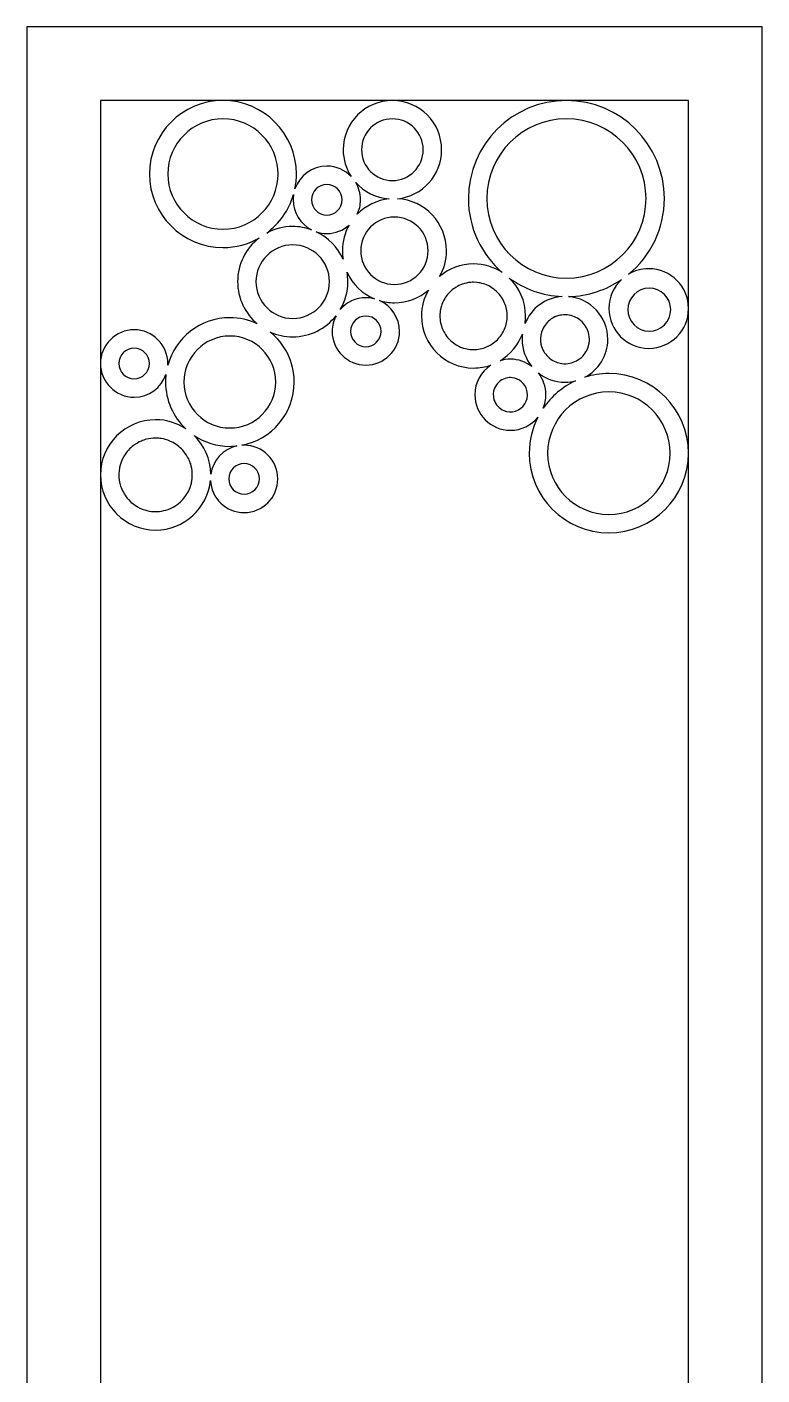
# Model space of a CAD drawing. Header units: centimetres. Extents: x 2 to 12.7, y 0.2 to 9.5.
# Drawn here: x 7.432 to 9.966, y 4.855 to 9.5 of the extents above; entities that cross this region are included whole.
import ezdxf

# ---------------------------------------------------------------- set-up
doc = ezdxf.new("R2010")
doc.units = ezdxf.units.CM
doc.header["$MEASUREMENT"] = 0
doc.layers.add('layer 1', color=7, linetype='Continuous')

msp = doc.modelspace()

# ---------------------------------------------------------------- linework, layer by layer
at = {"layer": 'layer 1', "color": 250}
for points, knots in [([(7.43165, 9.5), (7.43165, 9.5), (9.96554, 9.5), (9.96554, 9.5), (9.96554, 9.5), (9.96554, 9.5), (9.96554, 0.2091), (9.96554, 0.2091), (9.96554, 0.2091), (9.96554, 0.2091), (7.43165, 0.2091), (7.43165, 0.2091), (7.43165, 0.2091), (7.43165, 0.2091), (7.43165, 9.5), (7.43165, 9.5)], [0, 0, 0, 0, 0.2, 0.2, 0.2, 0.2, 0.4, 0.4, 0.4, 0.4, 0.6, 0.6, 0.6, 0.6, 1, 1, 1, 1]), ([(7.68504, 9.24661), (7.68504, 9.24661), (7.68504, 9.24661), (7.68504, 9.24661), (7.68504, 9.24661), (7.68504, 9.24661), (9.71215, 9.24661), (9.71215, 9.24661), (9.71215, 9.24661), (9.71215, 9.24661), (9.71215, 0.46248), (9.71215, 0.46248), (9.71215, 0.46248), (9.71215, 0.46248), (7.68504, 0.46248), (7.68504, 0.46248), (7.68504, 0.46248), (7.68504, 0.46248), (7.68504, 9.24661), (7.68504, 9.24661)], [0, 0, 0, 0, 0.1666667, 0.1666667, 0.1666667, 0.1666667, 0.3333333, 0.3333333, 0.3333333, 0.3333333, 0.5, 0.5, 0.5, 0.5, 0.6666667, 0.6666667, 0.6666667, 0.6666667, 1, 1, 1, 1]), ([(9.19264, 8.15503), (9.19264, 8.15503), (9.19264, 8.15503), (9.19264, 8.15503), (9.19264, 8.15503), (9.17015, 8.12767), (9.13606, 8.11017), (9.09803, 8.11017), (9.09803, 8.11017), (9.03057, 8.11017), (8.97555, 8.16519), (8.97555, 8.23263), (8.97555, 8.23263), (8.97555, 8.27523), (8.9975, 8.31286), (9.03065, 8.33482), (9.03065, 8.33482), (9.012, 8.32822), (8.99195, 8.32462), (8.97108, 8.32462), (8.97108, 8.32462), (8.87223, 8.32462), (8.7916, 8.40525), (8.7916, 8.5041), (8.7916, 8.5041), (8.7916, 8.53638), (8.8002, 8.56672), (8.81522, 8.59293), (8.81522, 8.59293), (8.78377, 8.56586), (8.74291, 8.54946), (8.69833, 8.54946), (8.69833, 8.54946), (8.68065, 8.54946), (8.66354, 8.55205), (8.64737, 8.55686), (8.64737, 8.55686), (8.68775, 8.53863), (8.71595, 8.49798), (8.71595, 8.45094), (8.71595, 8.45094), (8.71595, 8.38697), (8.66378, 8.3348), (8.59981, 8.3348), (8.59981, 8.3348), (8.53585, 8.3348), (8.48368, 8.38697), (8.48368, 8.45094), (8.48368, 8.45094), (8.48368, 8.47043), (8.48853, 8.48882), (8.49708, 8.50498), (8.49708, 8.50498), (8.46223, 8.46075), (8.40821, 8.43227), (8.34775, 8.43227), (8.34775, 8.43227), (8.32019, 8.43227), (8.29397, 8.43819), (8.2703, 8.44882), (8.2703, 8.44882), (8.32057, 8.40812), (8.3528, 8.34595), (8.3528, 8.27649), (8.3528, 8.27649), (8.3528, 8.16836), (8.2747, 8.07789), (8.17203, 8.05859), (8.17203, 8.05859), (8.17473, 8.05878), (8.17744, 8.05888), (8.18018, 8.05888), (8.18018, 8.05888), (8.24415, 8.05888), (8.29632, 8.00671), (8.29632, 7.94275), (8.29632, 7.94275), (8.29632, 7.87878), (8.24415, 7.82661), (8.18018, 7.82661), (8.18018, 7.82661), (8.11797, 7.82661), (8.06693, 7.87596), (8.06418, 7.9375), (8.06418, 7.9375), (8.05458, 7.84169), (7.97334, 7.76646), (7.87508, 7.76646), (7.87508, 7.76646), (7.77041, 7.76646), (7.68504, 7.85182), (7.68504, 7.9565), (7.68504, 7.9565), (7.68504, 8.06117), (7.77041, 8.14654), (7.87508, 8.14654), (7.87508, 8.14654), (7.91331, 8.14654), (7.94896, 8.13514), (7.97883, 8.11558), (7.97883, 8.11558), (7.9361, 8.15603), (7.90937, 8.21323), (7.90937, 8.27649), (7.90937, 8.27649), (7.90937, 8.28519), (7.9099, 8.29376), (7.91088, 8.30222), (7.91088, 8.30222), (7.89506, 8.25684), (7.85182, 8.22413), (7.80117, 8.22413), (7.80117, 8.22413), (7.73721, 8.22413), (7.68504, 8.2763), (7.68504, 8.34027), (7.68504, 8.34027), (7.68504, 8.40423), (7.73721, 8.4564), (7.80117, 8.4564), (7.80117, 8.4564), (7.86514, 8.4564), (7.91731, 8.40423), (7.91731, 8.34027), (7.91731, 8.34027), (7.91731, 8.3384), (7.91726, 8.33656), (7.91717, 8.33472), (7.91717, 8.33472), (7.94285, 8.42874), (8.02911, 8.4982), (8.13109, 8.4982), (8.13109, 8.4982), (8.16482, 8.4982), (8.19682, 8.49058), (8.2255, 8.47702), (8.2255, 8.47702), (8.18409, 8.51192), (8.1577, 8.56413), (8.1577, 8.62231), (8.1577, 8.62231), (8.1577, 8.68328), (8.18668, 8.7377), (8.23157, 8.77252), (8.23157, 8.77252), (8.19482, 8.75173), (8.15243, 8.73983), (8.10734, 8.73983), (8.10734, 8.73983), (7.96779, 8.73983), (7.85396, 8.85366), (7.85396, 8.99323), (7.85396, 8.99323), (7.85396, 9.13278), (7.96779, 9.24661), (8.10734, 9.24661), (8.10734, 9.24661), (8.24692, 9.24661), (8.36074, 9.13278), (8.36074, 8.99323), (8.36074, 8.99323), (8.36074, 8.97568), (8.35893, 8.95853), (8.35551, 8.94197), (8.35551, 8.94197), (8.37121, 8.98755), (8.41456, 9.02047), (8.46536, 9.02047), (8.46536, 9.02047), (8.4981, 9.02047), (8.52775, 9.00679), (8.5489, 8.98486), (8.5489, 8.98486), (8.53168, 9.0114), (8.52166, 9.04302), (8.52166, 9.07689), (8.52166, 9.07689), (8.52166, 9.17037), (8.59791, 9.24661), (8.69138, 9.24661), (8.69138, 9.24661), (8.78486, 9.24661), (8.8611, 9.17037), (8.8611, 9.07689), (8.8611, 9.07689), (8.8611, 8.98939), (8.79431, 8.91701), (8.70911, 8.90809), (8.70911, 8.90809), (8.80298, 8.90249), (8.87781, 8.82418), (8.87781, 8.72895), (8.87781, 8.72895), (8.87781, 8.69667), (8.86922, 8.66634), (8.8542, 8.64012), (8.8542, 8.64012), (8.88564, 8.66718), (8.92651, 8.68359), (8.97108, 8.68359), (8.97108, 8.68359), (9.00748, 8.68359), (9.0414, 8.67264), (9.06974, 8.6539), (9.06974, 8.6539), (8.99846, 8.71592), (8.95327, 8.80723), (8.95327, 8.90876), (8.95327, 8.90876), (8.95327, 9.09484), (9.10503, 9.24661), (9.29112, 9.24661), (9.29112, 9.24661), (9.47721, 9.24661), (9.62897, 9.09484), (9.62897, 8.90876), (9.62897, 8.90876), (9.62897, 8.80401), (9.58088, 8.71013), (9.50563, 8.64808), (9.50563, 8.64808), (9.52599, 8.66004), (9.54966, 8.66692), (9.57489, 8.66692), (9.57489, 8.66692), (9.65049, 8.66692), (9.71215, 8.60526), (9.71215, 8.52967), (9.71215, 8.52967), (9.71215, 8.45407), (9.65049, 8.39242), (9.57489, 8.39242), (9.57489, 8.39242), (9.4993, 8.39242), (9.43765, 8.45407), (9.43765, 8.52967), (9.43765, 8.52967), (9.43765, 8.56893), (9.45427, 8.60442), (9.48084, 8.62947), (9.48084, 8.62947), (9.42864, 8.59386), (9.36601, 8.57248), (9.29862, 8.571), (9.29862, 8.571), (9.37421, 8.56461), (9.43391, 8.50091), (9.43391, 8.42372), (9.43391, 8.42372), (9.43391, 8.36711), (9.4018, 8.31777), (9.35486, 8.29296), (9.35486, 8.29296), (9.38097, 8.30124), (9.40874, 8.30572), (9.43752, 8.30572), (9.43752, 8.30572), (9.58872, 8.30572), (9.71203, 8.18242), (9.71203, 8.03122), (9.71203, 8.03122), (9.71203, 7.88003), (9.58872, 7.75672), (9.43752, 7.75672), (9.43752, 7.75672), (9.28633, 7.75672), (9.16302, 7.88003), (9.16302, 8.03122), (9.16302, 8.03122), (9.16302, 8.07572), (9.17371, 8.11779), (9.19264, 8.15503)], [0, 0, 0, 0, 0.0144928, 0.0144928, 0.0144928, 0.0144928, 0.0289855, 0.0289855, 0.0289855, 0.0289855, 0.0434783, 0.0434783, 0.0434783, 0.0434783, 0.057971, 0.057971, 0.057971, 0.057971, 0.0724638, 0.0724638, 0.0724638, 0.0724638, 0.0869565, 0.0869565, 0.0869565, 0.0869565, 0.1014493, 0.1014493, 0.1014493, 0.1014493, 0.115942, 0.115942, 0.115942, 0.115942, 0.1304348, 0.1304348, 0.1304348, 0.1304348, 0.1449275, 0.1449275, 0.1449275, 0.1449275, 0.1594203, 0.1594203, 0.1594203, 0.1594203, 0.173913, 0.173913, 0.173913, 0.173913, 0.1884058, 0.1884058, 0.1884058, 0.1884058, 0.2028986, 0.2028986, 0.2028986, 0.2028986, 0.2173913, 0.2173913, 0.2173913, 0.2173913, 0.2318841, 0.2318841, 0.2318841, 0.2318841, 0.2463768, 0.2463768, 0.2463768, 0.2463768, 0.2608696, 0.2608696, 0.2608696, 0.2608696, 0.2753623, 0.2753623, 0.2753623, 0.2753623, 0.2898551, 0.2898551, 0.2898551, 0.2898551, 0.3043478, 0.3043478, 0.3043478, 0.3043478, 0.3188406, 0.3188406, 0.3188406, 0.3188406, 0.3333333, 0.3333333, 0.3333333, 0.3333333, 0.3478261, 0.3478261, 0.3478261, 0.3478261, 0.3623188, 0.3623188, 0.3623188, 0.3623188, 0.3768116, 0.3768116, 0.3768116, 0.3768116, 0.3913043, 0.3913043, 0.3913043, 0.3913043, 0.4057971, 0.4057971, 0.4057971, 0.4057971, 0.4202899, 0.4202899, 0.4202899, 0.4202899, 0.4347826, 0.4347826, 0.4347826, 0.4347826, 0.4492754, 0.4492754, 0.4492754, 0.4492754, 0.4637681, 0.4637681, 0.4637681, 0.4637681, 0.4782609, 0.4782609, 0.4782609, 0.4782609, 0.4927536, 0.4927536, 0.4927536, 0.4927536, 0.5072464, 0.5072464, 0.5072464, 0.5072464, 0.5217391, 0.5217391, 0.5217391, 0.5217391, 0.5362319, 0.5362319, 0.5362319, 0.5362319, 0.5507246, 0.5507246, 0.5507246, 0.5507246, 0.5652174, 0.5652174, 0.5652174, 0.5652174, 0.5797101, 0.5797101, 0.5797101, 0.5797101, 0.5942029, 0.5942029, 0.5942029, 0.5942029, 0.6086957, 0.6086957, 0.6086957, 0.6086957, 0.6231884, 0.6231884, 0.6231884, 0.6231884, 0.6376812, 0.6376812, 0.6376812, 0.6376812, 0.6521739, 0.6521739, 0.6521739, 0.6521739, 0.6666667, 0.6666667, 0.6666667, 0.6666667, 0.6811594, 0.6811594, 0.6811594, 0.6811594, 0.6956522, 0.6956522, 0.6956522, 0.6956522, 0.7101449, 0.7101449, 0.7101449, 0.7101449, 0.7246377, 0.7246377, 0.7246377, 0.7246377, 0.7391304, 0.7391304, 0.7391304, 0.7391304, 0.7536232, 0.7536232, 0.7536232, 0.7536232, 0.7681159, 0.7681159, 0.7681159, 0.7681159, 0.7826087, 0.7826087, 0.7826087, 0.7826087, 0.7971014, 0.7971014, 0.7971014, 0.7971014, 0.8115942, 0.8115942, 0.8115942, 0.8115942, 0.826087, 0.826087, 0.826087, 0.826087, 0.8405797, 0.8405797, 0.8405797, 0.8405797, 0.8550725, 0.8550725, 0.8550725, 0.8550725, 0.8695652, 0.8695652, 0.8695652, 0.8695652, 0.884058, 0.884058, 0.884058, 0.884058, 0.8985507, 0.8985507, 0.8985507, 0.8985507, 0.9130435, 0.9130435, 0.9130435, 0.9130435, 0.9275362, 0.9275362, 0.9275362, 0.9275362, 0.942029, 0.942029, 0.942029, 0.942029, 0.9565217, 0.9565217, 0.9565217, 0.9565217, 0.9710145, 0.9710145, 0.9710145, 0.9710145, 1, 1, 1, 1]), ([(8.10734, 9.18327), (8.10734, 9.18327), (8.10734, 9.18327), (8.10734, 9.18327), (8.10734, 9.18327), (8.21203, 9.18327), (8.2974, 9.0979), (8.2974, 8.99323), (8.2974, 8.99323), (8.2974, 8.88855), (8.21203, 8.80318), (8.10734, 8.80318), (8.10734, 8.80318), (8.00268, 8.80318), (7.91731, 8.88855), (7.91731, 8.99323), (7.91731, 8.99323), (7.91731, 9.0979), (8.00268, 9.18327), (8.10734, 9.18327)], [0, 0, 0, 0, 0.1666667, 0.1666667, 0.1666667, 0.1666667, 0.3333333, 0.3333333, 0.3333333, 0.3333333, 0.5, 0.5, 0.5, 0.5, 0.6666667, 0.6666667, 0.6666667, 0.6666667, 1, 1, 1, 1]), ([(8.69138, 9.18327), (8.69138, 9.18327), (8.69138, 9.18327), (8.69138, 9.18327), (8.69138, 9.18327), (8.74997, 9.18327), (8.79776, 9.13548), (8.79776, 9.07689), (8.79776, 9.07689), (8.79776, 9.0183), (8.74997, 8.97052), (8.69138, 8.97052), (8.69138, 8.97052), (8.63279, 8.97052), (8.58501, 9.0183), (8.58501, 9.07689), (8.58501, 9.07689), (8.58501, 9.13548), (8.63279, 9.18327), (8.69138, 9.18327)], [0, 0, 0, 0, 0.1666667, 0.1666667, 0.1666667, 0.1666667, 0.3333333, 0.3333333, 0.3333333, 0.3333333, 0.5, 0.5, 0.5, 0.5, 0.6666667, 0.6666667, 0.6666667, 0.6666667, 1, 1, 1, 1]), ([(9.29112, 9.18327), (9.29112, 9.18327), (9.29112, 9.18327), (9.29112, 9.18327), (9.29112, 9.18327), (9.44231, 9.18327), (9.56562, 9.05995), (9.56562, 8.90876), (9.56562, 8.90876), (9.56562, 8.75757), (9.44231, 8.63426), (9.29112, 8.63426), (9.29112, 8.63426), (9.13993, 8.63426), (9.01662, 8.75757), (9.01662, 8.90876), (9.01662, 8.90876), (9.01662, 9.05995), (9.13993, 9.18327), (9.29112, 9.18327)], [0, 0, 0, 0, 0.1666667, 0.1666667, 0.1666667, 0.1666667, 0.3333333, 0.3333333, 0.3333333, 0.3333333, 0.5, 0.5, 0.5, 0.5, 0.6666667, 0.6666667, 0.6666667, 0.6666667, 1, 1, 1, 1]), ([(8.41256, 8.80094), (8.41256, 8.80094), (8.41256, 8.80094), (8.41256, 8.80094), (8.41256, 8.80094), (8.37501, 8.82021), (8.34922, 8.85936), (8.34922, 8.90433), (8.34922, 8.90433), (8.34922, 8.91048), (8.34971, 8.91651), (8.35064, 8.92241), (8.35064, 8.92241), (8.33496, 8.86876), (8.30194, 8.82237), (8.25811, 8.78978), (8.25811, 8.78978), (8.28484, 8.80418), (8.31537, 8.81235), (8.34775, 8.81235), (8.34775, 8.81235), (8.37049, 8.81235), (8.39232, 8.80832), (8.41256, 8.80094)], [0, 0, 0, 0, 0.1428571, 0.1428571, 0.1428571, 0.1428571, 0.2857143, 0.2857143, 0.2857143, 0.2857143, 0.4285714, 0.4285714, 0.4285714, 0.4285714, 0.5714286, 0.5714286, 0.5714286, 0.5714286, 0.7142857, 0.7142857, 0.7142857, 0.7142857, 1, 1, 1, 1]), ([(8.46536, 8.95712), (8.46536, 8.95712), (8.46536, 8.95712), (8.46536, 8.95712), (8.46536, 8.95712), (8.49444, 8.95712), (8.51815, 8.93341), (8.51815, 8.90433), (8.51815, 8.90433), (8.51815, 8.87525), (8.49444, 8.85154), (8.46536, 8.85154), (8.46536, 8.85154), (8.43628, 8.85154), (8.41257, 8.87525), (8.41257, 8.90433), (8.41257, 8.90433), (8.41257, 8.93341), (8.43628, 8.95712), (8.46536, 8.95712)], [0, 0, 0, 0, 0.1666667, 0.1666667, 0.1666667, 0.1666667, 0.3333333, 0.3333333, 0.3333333, 0.3333333, 0.5, 0.5, 0.5, 0.5, 0.6666667, 0.6666667, 0.6666667, 0.6666667, 1, 1, 1, 1]), ([(8.6804, 8.90754), (8.6804, 8.90754), (8.6804, 8.90754), (8.6804, 8.90754), (8.6804, 8.90754), (8.63474, 8.91048), (8.5939, 8.93161), (8.56508, 8.96374), (8.56508, 8.96374), (8.5755, 8.94634), (8.5815, 8.92601), (8.5815, 8.90433), (8.5815, 8.90433), (8.5815, 8.88646), (8.57743, 8.86952), (8.57016, 8.85437), (8.57016, 8.85437), (8.59884, 8.88367), (8.63743, 8.90324), (8.6804, 8.90754)], [0, 0, 0, 0, 0.1666667, 0.1666667, 0.1666667, 0.1666667, 0.3333333, 0.3333333, 0.3333333, 0.3333333, 0.5, 0.5, 0.5, 0.5, 0.6666667, 0.6666667, 0.6666667, 0.6666667, 1, 1, 1, 1]), ([(8.69833, 8.84508), (8.69833, 8.84508), (8.69833, 8.84508), (8.69833, 8.84508), (8.69833, 8.84508), (8.7623, 8.84508), (8.81447, 8.79292), (8.81447, 8.72895), (8.81447, 8.72895), (8.81447, 8.66498), (8.7623, 8.61281), (8.69833, 8.61281), (8.69833, 8.61281), (8.63437, 8.61281), (8.5822, 8.66498), (8.5822, 8.72895), (8.5822, 8.72895), (8.5822, 8.79292), (8.63437, 8.84508), (8.69833, 8.84508)], [0, 0, 0, 0, 0.1666667, 0.1666667, 0.1666667, 0.1666667, 0.3333333, 0.3333333, 0.3333333, 0.3333333, 0.5, 0.5, 0.5, 0.5, 0.6666667, 0.6666667, 0.6666667, 0.6666667, 1, 1, 1, 1]), ([(8.52126, 8.69972), (8.52126, 8.69972), (8.52126, 8.69972), (8.52126, 8.69972), (8.52126, 8.69972), (8.51968, 8.70924), (8.51885, 8.719), (8.51885, 8.72895), (8.51885, 8.72895), (8.51885, 8.76109), (8.52738, 8.79131), (8.54229, 8.81746), (8.54229, 8.81746), (8.52178, 8.79926), (8.49483, 8.78819), (8.46536, 8.78819), (8.46536, 8.78819), (8.45265, 8.78819), (8.44041, 8.79026), (8.42894, 8.79406), (8.42894, 8.79406), (8.4698, 8.77464), (8.5027, 8.74106), (8.52126, 8.69972)], [0, 0, 0, 0, 0.1428571, 0.1428571, 0.1428571, 0.1428571, 0.2857143, 0.2857143, 0.2857143, 0.2857143, 0.4285714, 0.4285714, 0.4285714, 0.4285714, 0.5714286, 0.5714286, 0.5714286, 0.5714286, 0.7142857, 0.7142857, 0.7142857, 0.7142857, 1, 1, 1, 1]), ([(8.34775, 8.749), (8.34775, 8.749), (8.34775, 8.749), (8.34775, 8.749), (8.34775, 8.749), (8.41753, 8.749), (8.47445, 8.69209), (8.47445, 8.62231), (8.47445, 8.62231), (8.47445, 8.55253), (8.41753, 8.49561), (8.34775, 8.49561), (8.34775, 8.49561), (8.27797, 8.49561), (8.22105, 8.55253), (8.22105, 8.62231), (8.22105, 8.62231), (8.22105, 8.69209), (8.27797, 8.749), (8.34775, 8.749)], [0, 0, 0, 0, 0.1666667, 0.1666667, 0.1666667, 0.1666667, 0.3333333, 0.3333333, 0.3333333, 0.3333333, 0.5, 0.5, 0.5, 0.5, 0.6666667, 0.6666667, 0.6666667, 0.6666667, 1, 1, 1, 1]), ([(8.59981, 8.56708), (8.59981, 8.56708), (8.59981, 8.56708), (8.59981, 8.56708), (8.59981, 8.56708), (8.61011, 8.56708), (8.6201, 8.56571), (8.62962, 8.56318), (8.62962, 8.56318), (8.58777, 8.58063), (8.55386, 8.61348), (8.53503, 8.65459), (8.53503, 8.65459), (8.53684, 8.64409), (8.53779, 8.63331), (8.53779, 8.62231), (8.53779, 8.62231), (8.53779, 8.58743), (8.5283, 8.55471), (8.51179, 8.52655), (8.51179, 8.52655), (8.53311, 8.55134), (8.56468, 8.56708), (8.59981, 8.56708)], [0, 0, 0, 0, 0.1428571, 0.1428571, 0.1428571, 0.1428571, 0.2857143, 0.2857143, 0.2857143, 0.2857143, 0.4285714, 0.4285714, 0.4285714, 0.4285714, 0.5714286, 0.5714286, 0.5714286, 0.5714286, 0.7142857, 0.7142857, 0.7142857, 0.7142857, 1, 1, 1, 1]), ([(8.97108, 8.62022), (8.97108, 8.62022), (8.97108, 8.62022), (8.97108, 8.62022), (8.97108, 8.62022), (8.97108, 8.62022), (8.98295, 8.61962), (8.98295, 8.61962), (8.98295, 8.61962), (8.9988, 8.6176), (9.01202, 8.61351), (9.02621, 8.60621), (9.02621, 8.60621), (9.02621, 8.60621), (9.03581, 8.60038), (9.03581, 8.60038), (9.03581, 8.60038), (9.04855, 8.5913), (9.05828, 8.58158), (9.06736, 8.56883), (9.06736, 8.56883), (9.06736, 8.56883), (9.07319, 8.55923), (9.07319, 8.55923), (9.07319, 8.55923), (9.08049, 8.54505), (9.08457, 8.53182), (9.08659, 8.51598), (9.08659, 8.51598), (9.08659, 8.51598), (9.08719, 8.5041), (9.08719, 8.5041), (9.08719, 8.5041), (9.08679, 8.4879), (9.08404, 8.47416), (9.07809, 8.45909), (9.07809, 8.45909), (9.07809, 8.45909), (9.07319, 8.44896), (9.07319, 8.44896), (9.07319, 8.44896), (9.06538, 8.4354), (9.05662, 8.4248), (9.04479, 8.41455), (9.04479, 8.41455), (9.04479, 8.41455), (9.03581, 8.40783), (9.03581, 8.40783), (9.03581, 8.40783), (9.02252, 8.39928), (9.00983, 8.39392), (8.99443, 8.39035), (8.99443, 8.39035), (8.99443, 8.39035), (8.98295, 8.38858), (8.98295, 8.38858), (8.98295, 8.38858), (8.96662, 8.38734), (8.95244, 8.38871), (8.93669, 8.3932), (8.93669, 8.3932), (8.93669, 8.3932), (8.92607, 8.3971), (8.92607, 8.3971), (8.92607, 8.3971), (8.9118, 8.40357), (8.90042, 8.41128), (8.88907, 8.42209), (8.88907, 8.42209), (8.88907, 8.42209), (8.88153, 8.43039), (8.88153, 8.43039), (8.88153, 8.43039), (8.87181, 8.44275), (8.86524, 8.45482), (8.86018, 8.46971), (8.86018, 8.46971), (8.86018, 8.46971), (8.85732, 8.48076), (8.85732, 8.48076), (8.85732, 8.48076), (8.85443, 8.49692), (8.85443, 8.5113), (8.85732, 8.52745), (8.85732, 8.52745), (8.85732, 8.52745), (8.86018, 8.5385), (8.86018, 8.5385), (8.86018, 8.5385), (8.86524, 8.55338), (8.87181, 8.56546), (8.88153, 8.57781), (8.88153, 8.57781), (8.88153, 8.57781), (8.88907, 8.58611), (8.88907, 8.58611), (8.88907, 8.58611), (8.90042, 8.59693), (8.9118, 8.60464), (8.92607, 8.61111), (8.92607, 8.61111), (8.9352, 8.61472), (8.94377, 8.61714), (8.95342, 8.61888), (8.95342, 8.61888), (8.95938, 8.61964), (8.96508, 8.62006), (8.97108, 8.62022)], [0, 0, 0, 0, 0.0357143, 0.0357143, 0.0357143, 0.0357143, 0.0714286, 0.0714286, 0.0714286, 0.0714286, 0.1071429, 0.1071429, 0.1071429, 0.1071429, 0.1428571, 0.1428571, 0.1428571, 0.1428571, 0.1785714, 0.1785714, 0.1785714, 0.1785714, 0.2142857, 0.2142857, 0.2142857, 0.2142857, 0.25, 0.25, 0.25, 0.25, 0.2857143, 0.2857143, 0.2857143, 0.2857143, 0.3214286, 0.3214286, 0.3214286, 0.3214286, 0.3571429, 0.3571429, 0.3571429, 0.3571429, 0.3928571, 0.3928571, 0.3928571, 0.3928571, 0.4285714, 0.4285714, 0.4285714, 0.4285714, 0.4642857, 0.4642857, 0.4642857, 0.4642857, 0.5, 0.5, 0.5, 0.5, 0.5357143, 0.5357143, 0.5357143, 0.5357143, 0.5714286, 0.5714286, 0.5714286, 0.5714286, 0.6071429, 0.6071429, 0.6071429, 0.6071429, 0.6428571, 0.6428571, 0.6428571, 0.6428571, 0.6785714, 0.6785714, 0.6785714, 0.6785714, 0.7142857, 0.7142857, 0.7142857, 0.7142857, 0.75, 0.75, 0.75, 0.75, 0.7857143, 0.7857143, 0.7857143, 0.7857143, 0.8214286, 0.8214286, 0.8214286, 0.8214286, 0.8571429, 0.8571429, 0.8571429, 0.8571429, 0.8928571, 0.8928571, 0.8928571, 0.8928571, 0.9285714, 0.9285714, 0.9285714, 0.9285714, 1, 1, 1, 1]), ([(9.27664, 8.57122), (9.27664, 8.57122), (9.27664, 8.57122), (9.27664, 8.57122), (9.27664, 8.57122), (9.20873, 8.57411), (9.14592, 8.59721), (9.09406, 8.63463), (9.09406, 8.63463), (9.12882, 8.60187), (9.15056, 8.55545), (9.15056, 8.5041), (9.15056, 8.5041), (9.15056, 8.49526), (9.14991, 8.48657), (9.14867, 8.47806), (9.14867, 8.47806), (9.16929, 8.52992), (9.21848, 8.56751), (9.27664, 8.57122)], [0, 0, 0, 0, 0.1666667, 0.1666667, 0.1666667, 0.1666667, 0.3333333, 0.3333333, 0.3333333, 0.3333333, 0.5, 0.5, 0.5, 0.5, 0.6666667, 0.6666667, 0.6666667, 0.6666667, 1, 1, 1, 1]), ([(9.57681, 8.59974), (9.57681, 8.59974), (9.57681, 8.59974), (9.57681, 8.59974), (9.57681, 8.59974), (9.61751, 8.59974), (9.65071, 8.56655), (9.65071, 8.52584), (9.65071, 8.52584), (9.65071, 8.48513), (9.61751, 8.45193), (9.57681, 8.45193), (9.57681, 8.45193), (9.5361, 8.45193), (9.5029, 8.48513), (9.5029, 8.52584), (9.5029, 8.52584), (9.5029, 8.56655), (9.5361, 8.59974), (9.57681, 8.59974)], [0, 0, 0, 0, 0.1666667, 0.1666667, 0.1666667, 0.1666667, 0.3333333, 0.3333333, 0.3333333, 0.3333333, 0.5, 0.5, 0.5, 0.5, 0.6666667, 0.6666667, 0.6666667, 0.6666667, 1, 1, 1, 1]), ([(8.59981, 8.50373), (8.59981, 8.50373), (8.59981, 8.50373), (8.59981, 8.50373), (8.59981, 8.50373), (8.62889, 8.50373), (8.6526, 8.48002), (8.6526, 8.45094), (8.6526, 8.45094), (8.6526, 8.42186), (8.62889, 8.39815), (8.59981, 8.39815), (8.59981, 8.39815), (8.57074, 8.39815), (8.54703, 8.42186), (8.54703, 8.45094), (8.54703, 8.45094), (8.54703, 8.48002), (8.57074, 8.50373), (8.59981, 8.50373)], [0, 0, 0, 0, 0.1666667, 0.1666667, 0.1666667, 0.1666667, 0.3333333, 0.3333333, 0.3333333, 0.3333333, 0.5, 0.5, 0.5, 0.5, 0.6666667, 0.6666667, 0.6666667, 0.6666667, 1, 1, 1, 1]), ([(9.28609, 8.50816), (9.28609, 8.50816), (9.29474, 8.50773), (9.29474, 8.50773), (9.29474, 8.50773), (9.31209, 8.50552), (9.32594, 8.49966), (9.33967, 8.48885), (9.33967, 8.48885), (9.33967, 8.48885), (9.34573, 8.48335), (9.34573, 8.48335), (9.34573, 8.48335), (9.35769, 8.4708), (9.3649, 8.45761), (9.36883, 8.4407), (9.36883, 8.4407), (9.37067, 8.43043), (9.37089, 8.42123), (9.36957, 8.41087), (9.36957, 8.41087), (9.36957, 8.41087), (9.36789, 8.4027), (9.36789, 8.4027), (9.36789, 8.4027), (9.36313, 8.38605), (9.35529, 8.37322), (9.34277, 8.36127), (9.34277, 8.36127), (9.34277, 8.36127), (9.33647, 8.35607), (9.33647, 8.35607), (9.33647, 8.35607), (9.32216, 8.34588), (9.30799, 8.34073), (9.29047, 8.33939), (9.29047, 8.33939), (9.29047, 8.33939), (9.28173, 8.33939), (9.28173, 8.33939), (9.28173, 8.33939), (9.26569, 8.34062), (9.2526, 8.345), (9.23906, 8.3537), (9.23906, 8.3537), (9.23906, 8.3537), (9.23251, 8.35859), (9.23251, 8.35859), (9.23251, 8.35859), (9.21946, 8.36991), (9.211, 8.38235), (9.20544, 8.39873), (9.20544, 8.39873), (9.20544, 8.39873), (9.20337, 8.40674), (9.20337, 8.40674), (9.20337, 8.40674), (9.20073, 8.42143), (9.20135, 8.43439), (9.20544, 8.44871), (9.20544, 8.44871), (9.20544, 8.44871), (9.20827, 8.45642), (9.20827, 8.45642), (9.20827, 8.45642), (9.2154, 8.47215), (9.225, 8.48374), (9.23905, 8.49374), (9.23905, 8.49374), (9.24746, 8.49914), (9.25547, 8.50277), (9.26507, 8.50552), (9.26507, 8.50552), (9.27222, 8.50716), (9.27878, 8.50798), (9.28609, 8.50816)], [0, 0, 0, 0, 0.05, 0.05, 0.05, 0.05, 0.1, 0.1, 0.1, 0.1, 0.15, 0.15, 0.15, 0.15, 0.2, 0.2, 0.2, 0.2, 0.25, 0.25, 0.25, 0.25, 0.3, 0.3, 0.3, 0.3, 0.35, 0.35, 0.35, 0.35, 0.4, 0.4, 0.4, 0.4, 0.45, 0.45, 0.45, 0.45, 0.5, 0.5, 0.5, 0.5, 0.55, 0.55, 0.55, 0.55, 0.6, 0.6, 0.6, 0.6, 0.65, 0.65, 0.65, 0.65, 0.7, 0.7, 0.7, 0.7, 0.75, 0.75, 0.75, 0.75, 0.8, 0.8, 0.8, 0.8, 0.85, 0.85, 0.85, 0.85, 0.9, 0.9, 0.9, 0.9, 1, 1, 1, 1]), ([(8.13109, 8.43485), (8.13109, 8.43485), (8.13109, 8.43485), (8.13109, 8.43485), (8.13109, 8.43485), (8.21831, 8.43485), (8.28946, 8.36371), (8.28946, 8.27649), (8.28946, 8.27649), (8.28946, 8.18927), (8.21831, 8.11812), (8.13109, 8.11812), (8.13109, 8.11812), (8.04386, 8.11812), (7.97272, 8.18927), (7.97272, 8.27649), (7.97272, 8.27649), (7.97272, 8.36371), (8.04386, 8.43485), (8.13109, 8.43485)], [0, 0, 0, 0, 0.1666667, 0.1666667, 0.1666667, 0.1666667, 0.3333333, 0.3333333, 0.3333333, 0.3333333, 0.5, 0.5, 0.5, 0.5, 0.6666667, 0.6666667, 0.6666667, 0.6666667, 1, 1, 1, 1]), ([(9.09803, 8.35511), (9.09803, 8.35511), (9.09803, 8.35511), (9.09803, 8.35511), (9.09803, 8.35511), (9.12559, 8.35511), (9.15108, 8.34592), (9.17159, 8.33045), (9.17159, 8.33045), (9.15079, 8.35592), (9.13828, 8.3884), (9.13828, 8.42372), (9.13828, 8.42372), (9.13828, 8.42987), (9.13867, 8.43592), (9.13941, 8.44187), (9.13941, 8.44187), (9.12504, 8.40323), (9.09773, 8.3708), (9.06277, 8.34992), (9.06277, 8.34992), (9.07395, 8.35329), (9.08578, 8.35511), (9.09803, 8.35511)], [0, 0, 0, 0, 0.1428571, 0.1428571, 0.1428571, 0.1428571, 0.2857143, 0.2857143, 0.2857143, 0.2857143, 0.4285714, 0.4285714, 0.4285714, 0.4285714, 0.5714286, 0.5714286, 0.5714286, 0.5714286, 0.7142857, 0.7142857, 0.7142857, 0.7142857, 1, 1, 1, 1]), ([(7.80117, 8.39305), (7.80117, 8.39305), (7.80117, 8.39305), (7.80117, 8.39305), (7.80117, 8.39305), (7.83025, 8.39305), (7.85396, 8.36935), (7.85396, 8.34027), (7.85396, 8.34027), (7.85396, 8.31119), (7.83025, 8.28748), (7.80117, 8.28748), (7.80117, 8.28748), (7.7721, 8.28748), (7.74838, 8.31119), (7.74838, 8.34027), (7.74838, 8.34027), (7.74838, 8.36935), (7.7721, 8.39305), (7.80117, 8.39305)], [0, 0, 0, 0, 0.1666667, 0.1666667, 0.1666667, 0.1666667, 0.3333333, 0.3333333, 0.3333333, 0.3333333, 0.5, 0.5, 0.5, 0.5, 0.6666667, 0.6666667, 0.6666667, 0.6666667, 1, 1, 1, 1]), ([(9.09803, 8.29175), (9.09803, 8.29175), (9.09803, 8.29175), (9.09803, 8.29175), (9.09803, 8.29175), (9.09803, 8.29175), (9.10408, 8.29143), (9.10408, 8.29143), (9.10408, 8.29143), (9.12929, 8.28821), (9.14831, 8.27177), (9.15527, 8.24733), (9.15527, 8.24733), (9.15527, 8.24733), (9.15645, 8.24164), (9.15645, 8.24164), (9.15645, 8.24164), (9.16026, 8.21182), (9.14394, 8.18584), (9.1155, 8.17619), (9.1155, 8.17619), (9.10154, 8.1722), (9.08866, 8.17282), (9.07517, 8.17816), (9.07517, 8.17816), (9.05864, 8.18565), (9.0474, 8.19798), (9.04156, 8.21517), (9.04156, 8.21517), (9.03759, 8.22912), (9.03821, 8.24201), (9.04354, 8.25548), (9.04354, 8.25548), (9.05103, 8.27203), (9.06336, 8.28326), (9.08056, 8.2891), (9.08056, 8.2891), (9.08648, 8.29078), (9.09187, 8.29159), (9.09803, 8.29175)], [0, 0, 0, 0, 0.0909091, 0.0909091, 0.0909091, 0.0909091, 0.1818182, 0.1818182, 0.1818182, 0.1818182, 0.2727273, 0.2727273, 0.2727273, 0.2727273, 0.3636364, 0.3636364, 0.3636364, 0.3636364, 0.4545455, 0.4545455, 0.4545455, 0.4545455, 0.5454545, 0.5454545, 0.5454545, 0.5454545, 0.6363636, 0.6363636, 0.6363636, 0.6363636, 0.7272727, 0.7272727, 0.7272727, 0.7272727, 0.8181818, 0.8181818, 0.8181818, 0.8181818, 1, 1, 1, 1]), ([(9.19465, 8.30774), (9.19465, 8.30774), (9.19465, 8.30774), (9.19465, 8.30774), (9.19465, 8.30774), (9.21084, 8.28698), (9.2205, 8.26089), (9.2205, 8.23263), (9.2205, 8.23263), (9.2205, 8.2164), (9.2173, 8.20091), (9.21152, 8.18671), (9.21152, 8.18671), (9.23946, 8.22715), (9.27795, 8.25979), (9.32296, 8.28059), (9.32296, 8.28059), (9.31117, 8.27753), (9.29882, 8.27591), (9.28609, 8.27591), (9.28609, 8.27591), (9.25162, 8.27591), (9.21984, 8.28783), (9.19465, 8.30774)], [0, 0, 0, 0, 0.1428571, 0.1428571, 0.1428571, 0.1428571, 0.2857143, 0.2857143, 0.2857143, 0.2857143, 0.4285714, 0.4285714, 0.4285714, 0.4285714, 0.5714286, 0.5714286, 0.5714286, 0.5714286, 0.7142857, 0.7142857, 0.7142857, 0.7142857, 1, 1, 1, 1]), ([(9.43752, 8.24237), (9.43752, 8.24237), (9.43752, 8.24237), (9.43752, 8.24237), (9.43752, 8.24237), (9.55382, 8.24237), (9.64868, 8.14752), (9.64868, 8.03122), (9.64868, 8.03122), (9.64868, 7.91492), (9.55382, 7.82006), (9.43752, 7.82006), (9.43752, 7.82006), (9.32122, 7.82006), (9.22636, 7.91492), (9.22636, 8.03122), (9.22636, 8.03122), (9.22636, 8.14752), (9.32122, 8.24237), (9.43752, 8.24237)], [0, 0, 0, 0, 0.1666667, 0.1666667, 0.1666667, 0.1666667, 0.3333333, 0.3333333, 0.3333333, 0.3333333, 0.5, 0.5, 0.5, 0.5, 0.6666667, 0.6666667, 0.6666667, 0.6666667, 1, 1, 1, 1]), ([(7.87508, 8.08317), (7.87508, 8.08317), (7.87508, 8.08317), (7.87508, 8.08317), (7.87508, 8.08317), (7.88163, 8.08301), (7.88784, 8.08254), (7.89434, 8.08171), (7.89434, 8.08171), (7.90488, 8.07982), (7.91422, 8.07717), (7.92419, 8.07323), (7.92419, 8.07323), (7.92419, 8.07323), (7.93524, 8.06789), (7.93524, 8.06789), (7.93524, 8.06789), (7.95003, 8.05936), (7.96158, 8.04982), (7.97277, 8.03692), (7.97277, 8.03692), (7.97927, 8.02865), (7.98447, 8.02056), (7.98927, 8.01121), (7.98927, 8.01121), (7.99185, 8.00551), (7.99404, 7.99995), (7.99606, 7.99403), (7.99606, 7.99403), (7.99904, 7.98357), (8.00075, 7.97388), (8.00159, 7.96303), (8.00159, 7.96303), (8.00175, 7.95642), (8.0016, 7.95013), (8.00109, 7.94355), (8.00109, 7.94355), (7.99973, 7.93286), (7.99754, 7.92333), (7.99407, 7.91312), (7.99407, 7.91312), (7.99407, 7.91312), (7.98927, 7.90179), (7.98927, 7.90179), (7.98927, 7.90179), (7.98147, 7.8866), (7.97248, 7.8746), (7.96011, 7.86281), (7.96011, 7.86281), (7.95218, 7.85593), (7.94434, 7.85035), (7.93524, 7.84511), (7.93524, 7.84511), (7.92969, 7.84226), (7.92426, 7.8398), (7.91847, 7.83751), (7.91847, 7.83751), (7.90825, 7.83403), (7.89873, 7.83185), (7.88803, 7.83049), (7.88803, 7.83049), (7.88143, 7.82998), (7.87515, 7.82982), (7.86855, 7.82999), (7.86855, 7.82999), (7.8577, 7.83082), (7.84801, 7.83253), (7.83755, 7.83551), (7.83755, 7.83551), (7.83162, 7.83753), (7.82607, 7.83973), (7.82037, 7.84231), (7.82037, 7.84231), (7.80907, 7.84811), (7.79963, 7.8545), (7.79004, 7.86281), (7.79004, 7.86281), (7.79004, 7.86281), (7.78139, 7.87146), (7.78139, 7.87146), (7.78139, 7.87146), (7.77018, 7.88439), (7.76238, 7.8972), (7.75608, 7.91312), (7.75608, 7.91312), (7.75405, 7.91909), (7.75241, 7.92488), (7.75098, 7.93103), (7.75098, 7.93103), (7.74902, 7.94195), (7.74829, 7.95196), (7.74857, 7.96304), (7.74857, 7.96304), (7.74906, 7.96949), (7.74984, 7.9756), (7.75098, 7.98197), (7.75098, 7.98197), (7.75339, 7.99234), (7.75649, 8.00151), (7.76089, 8.01121), (7.76089, 8.01121), (7.76089, 8.01121), (7.76674, 8.02197), (7.76674, 8.02197), (7.76674, 8.02197), (7.77597, 8.03633), (7.78605, 8.04742), (7.79947, 8.05797), (7.79947, 8.05797), (7.80805, 8.06409), (7.81638, 8.06888), (7.82597, 8.07323), (7.82597, 8.07323), (7.83181, 8.07554), (7.83748, 8.07746), (7.84352, 8.07919), (7.84352, 8.07919), (7.85423, 8.08167), (7.8641, 8.0829), (7.87508, 8.08317)], [0, 0, 0, 0, 0.0322581, 0.0322581, 0.0322581, 0.0322581, 0.0645161, 0.0645161, 0.0645161, 0.0645161, 0.0967742, 0.0967742, 0.0967742, 0.0967742, 0.1290323, 0.1290323, 0.1290323, 0.1290323, 0.1612903, 0.1612903, 0.1612903, 0.1612903, 0.1935484, 0.1935484, 0.1935484, 0.1935484, 0.2258065, 0.2258065, 0.2258065, 0.2258065, 0.2580645, 0.2580645, 0.2580645, 0.2580645, 0.2903226, 0.2903226, 0.2903226, 0.2903226, 0.3225806, 0.3225806, 0.3225806, 0.3225806, 0.3548387, 0.3548387, 0.3548387, 0.3548387, 0.3870968, 0.3870968, 0.3870968, 0.3870968, 0.4193548, 0.4193548, 0.4193548, 0.4193548, 0.4516129, 0.4516129, 0.4516129, 0.4516129, 0.483871, 0.483871, 0.483871, 0.483871, 0.516129, 0.516129, 0.516129, 0.516129, 0.5483871, 0.5483871, 0.5483871, 0.5483871, 0.5806452, 0.5806452, 0.5806452, 0.5806452, 0.6129032, 0.6129032, 0.6129032, 0.6129032, 0.6451613, 0.6451613, 0.6451613, 0.6451613, 0.6774194, 0.6774194, 0.6774194, 0.6774194, 0.7096774, 0.7096774, 0.7096774, 0.7096774, 0.7419355, 0.7419355, 0.7419355, 0.7419355, 0.7741935, 0.7741935, 0.7741935, 0.7741935, 0.8064516, 0.8064516, 0.8064516, 0.8064516, 0.8387097, 0.8387097, 0.8387097, 0.8387097, 0.8709677, 0.8709677, 0.8709677, 0.8709677, 0.9032258, 0.9032258, 0.9032258, 0.9032258, 0.9354839, 0.9354839, 0.9354839, 0.9354839, 1, 1, 1, 1]), ([(8.06511, 7.9584), (8.06511, 7.9584), (8.06511, 7.9584), (8.06511, 7.9584), (8.06511, 7.9584), (8.07164, 8.00652), (8.10783, 8.04543), (8.15457, 8.05602), (8.15457, 8.05602), (8.14685, 8.0552), (8.13902, 8.05478), (8.13109, 8.05478), (8.13109, 8.05478), (8.0854, 8.05478), (8.04285, 8.06873), (8.0075, 8.09258), (8.0075, 8.09258), (8.04258, 8.05843), (8.06459, 8.01091), (8.06511, 7.9584)], [0, 0, 0, 0, 0.1666667, 0.1666667, 0.1666667, 0.1666667, 0.3333333, 0.3333333, 0.3333333, 0.3333333, 0.5, 0.5, 0.5, 0.5, 0.6666667, 0.6666667, 0.6666667, 0.6666667, 1, 1, 1, 1]), ([(8.18018, 7.99553), (8.18018, 7.99553), (8.18018, 7.99553), (8.18018, 7.99553), (8.18018, 7.99553), (8.20926, 7.99553), (8.23297, 7.97182), (8.23297, 7.94275), (8.23297, 7.94275), (8.23297, 7.91367), (8.20926, 7.88996), (8.18018, 7.88996), (8.18018, 7.88996), (8.1511, 7.88996), (8.12739, 7.91367), (8.12739, 7.94275), (8.12739, 7.94275), (8.12739, 7.97182), (8.1511, 7.99553), (8.18018, 7.99553)], [0, 0, 0, 0, 0.1666667, 0.1666667, 0.1666667, 0.1666667, 0.3333333, 0.3333333, 0.3333333, 0.3333333, 0.5, 0.5, 0.5, 0.5, 0.6666667, 0.6666667, 0.6666667, 0.6666667, 1, 1, 1, 1])]:
    msp.add_open_spline(points, degree=3, knots=knots, dxfattribs=at)

doc.saveas('drawing.dxf')
